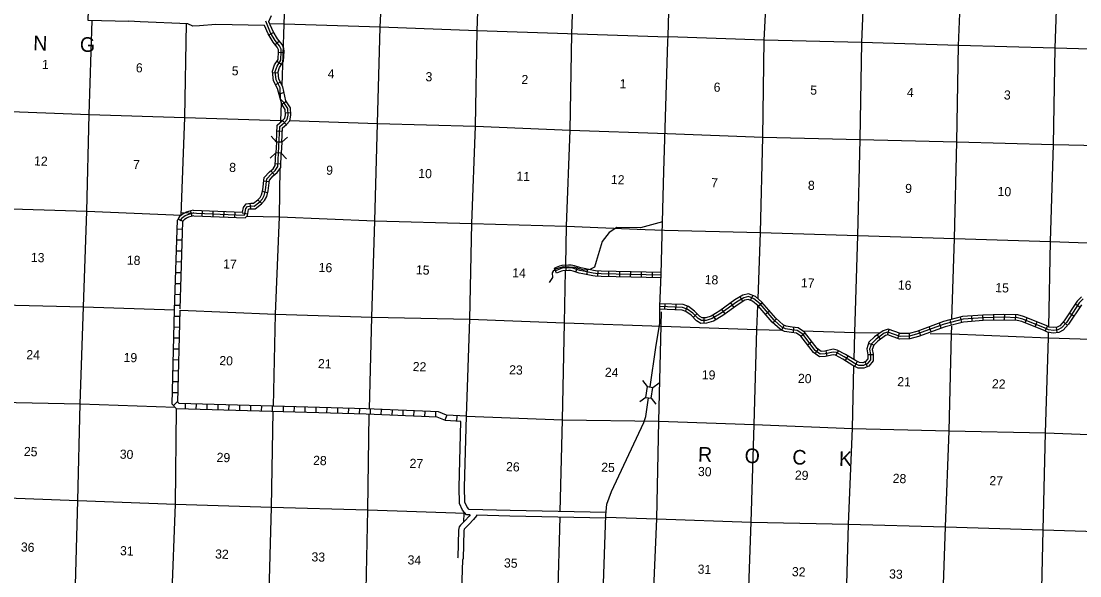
# Model space of a CAD drawing. Extents: x 761565 to 1479413, y 16349851 to 16905335.
# Drawn here: x 1011664 to 1069664, y 16625763 to 16656123 of the extents above; entities that cross this region are included whole.
import ezdxf

# ---------------------------------------------------------------- set-up
doc = ezdxf.new("R2010")
doc.units = 0
for name, color, linetype in [('L10', 7, 'Continuous'), ('L11', 7, 'Continuous'), ('L13', 7, 'Continuous'), ('L14', 7, 'Continuous'), ('L18', 7, 'Continuous'), ('L3', 7, 'Continuous'), ('L37', 7, 'Continuous'), ('L8', 7, 'Continuous'), ('L9', 7, 'Continuous')]:
    doc.layers.add(name, color=color, linetype=linetype)

msp = doc.modelspace()

# ---------------------------------------------------------------- linework, layer by layer
at = {"layer": 'L10'}
msp.add_line((1036064, 16629104), (1035836, 16629357), dxfattribs=at)
for points in [[(1024998, 16655883), (1022321, 16655941), (1021441, 16655874), (1021062, 16655851), (1020801, 16655987), (1018184, 16656094)], [(1035672, 16629719), (1035656, 16630611), (1035752, 16634215)], [(1036090, 16629523), (1035971, 16629786), (1035956, 16630610), (1036060, 16634497)], [(1035836, 16629357), (1035672, 16629719)], [(1036201, 16629400), (1036090, 16629523)], [(1043709, 16629225), (1038452, 16629335), (1036201, 16629400)], [(1036260, 16629098), (1036064, 16629104)], [(1043692, 16628925), (1038444, 16629035), (1036617, 16629088)]]:
    msp.add_lwpolyline(points, dxfattribs=at)
at = {"layer": 'L11'}
for points in [[(1036260, 16629098), (1036210, 16629035), (1035979, 16628776), (1035732, 16628537), (1035653, 16628440), (1035615, 16628256), (1035585, 16626769), (1035567, 16626724)], [(1036617, 16629088), (1036606, 16629053), (1036440, 16628842), (1036195, 16628568), (1035953, 16628334), (1035932, 16628307), (1035914, 16628222), (1035883, 16626710), (1035847, 16626616)]]:
    msp.add_lwpolyline(points, dxfattribs=at)
at = {"layer": 'L13'}
for p, q in [((1035919, 16628719), (1035934, 16629195)), ((1041049, 16623793), (1041194, 16628977)), ((1035771, 16623959), (1035854, 16626615))]:
    msp.add_line(p, q, dxfattribs=at)
for points in [[(1036058, 16634497), (1036249, 16639812), (1036354, 16645050), (1036562, 16650369), (1036642, 16655600), (1036823, 16660878), (1036938, 16666166), (1037087, 16671454), (1037159, 16676718), (1037329, 16681896)], [(1041836, 16655428), (1042017, 16660681), (1042392, 16674032)], [(1052033, 16640929), (1052163, 16644562), (1052293, 16649775), (1052367, 16655089), (1052649, 16660373), (1052797, 16665652), (1052877, 16670817)], [(1057297, 16637584), (1057334, 16639083), (1057500, 16644395), (1057639, 16649650), (1057713, 16654956), (1057945, 16660249), (1058024, 16665409)], [(1062658, 16639800), (1062803, 16644221), (1062927, 16649526), (1063024, 16654798), (1063239, 16660067), (1063327, 16665230)], [(1067963, 16639385), (1068064, 16644056), (1068230, 16649368), (1068311, 16654649), (1068501, 16659902), (1068588, 16665062)], [(1025957, 16652610), (1026078, 16655956), (1026169, 16658593)], [(1030744, 16634897), (1030869, 16639930), (1031042, 16645200), (1031183, 16650521), (1031331, 16655791), (1031427, 16657694)], [(1014624, 16624588), (1014764, 16629892), (1014896, 16635180), (1015070, 16640492), (1015267, 16645728), (1015391, 16651024), (1015551, 16656164)], [(1020426, 16645502), (1020635, 16650843), (1020730, 16655990)], [(1047098, 16655254), (1036642, 16655600), (1031331, 16655791), (1026078, 16655956), (1025282, 16655981)], [(1041499, 16642763), (1041549, 16644903), (1041738, 16650156), (1041836, 16655428)], [(1073433, 16654505), (1068311, 16654649), (1063024, 16654798), (1057713, 16654956), (1052367, 16655089), (1047107, 16655264)], [(999603, 16651562), (1004877, 16651371), (1010122, 16651223), (1015391, 16651024), (1020635, 16650843), (1025888, 16650695), (1025988, 16650692)], [(1025887, 16650608), (1025888, 16650695), (1025921, 16651609)], [(1026386, 16650679), (1031183, 16650521), (1036562, 16650369), (1041738, 16650156), (1047049, 16649973), (1052293, 16649775), (1057639, 16649650), (1062927, 16649526), (1068230, 16649368), (1073226, 16649259)], [(1025482, 16635051), (1025599, 16640078), (1025824, 16645414), (1025856, 16648081)], [(1002064, 16646180), (1004687, 16646093), (1009964, 16645886), (1015267, 16645728), (1020443, 16645506)], [(1024022, 16645445), (1025824, 16645414), (1031042, 16645200), (1036354, 16645050), (1041549, 16644903), (1045844, 16644722)], [(1045844, 16644722), (1046901, 16644677), (1052163, 16644562), (1057500, 16644395), (1062803, 16644221), (1068064, 16644056), (1073097, 16643882)], [(1041201, 16629277), (1041319, 16634310), (1041425, 16639607), (1041492, 16642462)], [(999275, 16640954), (1004563, 16640797), (1009849, 16640614), (1015070, 16640492), (1020067, 16640320)], [(1020367, 16640309), (1025599, 16640078), (1030869, 16639930), (1036249, 16639812), (1041425, 16639607), (1046753, 16639432), (1051972, 16639243), (1053311, 16639203)], [(1051484, 16623610), (1051651, 16628694), (1051826, 16634047), (1051972, 16639243), (1052019, 16640551)], [(1046323, 16625070), (1046491, 16628873), (1046599, 16634228), (1046752, 16640213)], [(1054490, 16639168), (1057334, 16639083), (1058718, 16639062)], [(1062129, 16623174), (1062310, 16628444), (1062508, 16633696), (1062631, 16639001), (1062645, 16639420)], [(1061470, 16639019), (1062631, 16639001), (1067950, 16638793), (1073161, 16638621), (1078230, 16638518)], [(1067583, 16625047), (1067663, 16628276), (1067787, 16633581), (1067950, 16638793), (1067956, 16639064)], [(1056850, 16623323), (1056998, 16628593), (1057204, 16633829), (1057288, 16637235)], [(999070, 16635618), (1004364, 16635477), (1009616, 16635287), (1014896, 16635180), (1020098, 16634992)], [(1019927, 16624422), (1020117, 16629691), (1020172, 16634904)], [(1025229, 16624222), (1025370, 16629527), (1025475, 16634751)], [(1030551, 16624114), (1030665, 16629377), (1030737, 16634599)], [(1036060, 16634500), (1041319, 16634310), (1046599, 16634228), (1051826, 16634047), (1057204, 16633829), (1062508, 16633696), (1067787, 16633581), (1073014, 16633383), (1078168, 16633287)], [(998951, 16630321), (1004257, 16630189), (1009462, 16630084), (1014764, 16629892), (1020117, 16629691), (1025370, 16629527), (1030665, 16629377), (1035983, 16629194)], [(1043693, 16628965), (1046491, 16628873), (1051651, 16628694), (1056998, 16628593), (1062310, 16628444), (1067663, 16628276), (1072916, 16628112), (1078102, 16627948)]]:
    msp.add_lwpolyline(points, dxfattribs=at)
at = {"layer": 'L18'}
for p, q in [((1025645, 16649509), (1025361, 16649821)), ((1025943, 16649495), (1026255, 16649780)), ((1025645, 16649509), (1025618, 16648913)), ((1025943, 16649495), (1025645, 16649509)), ((1025943, 16649495), (1025916, 16648899)), ((1025618, 16648913), (1025306, 16648629)), ((1025916, 16648899), (1025618, 16648913)), ((1025916, 16648899), (1026200, 16648588)), ((1045977, 16636122), (1045725, 16636460)), ((1046272, 16636079), (1046610, 16636331)), ((1045891, 16635532), (1045977, 16636122)), ((1045977, 16636122), (1046272, 16636079)), ((1046186, 16635489), (1046272, 16636079)), ((1045891, 16635532), (1045552, 16635280)), ((1045891, 16635532), (1046186, 16635489)), ((1046186, 16635489), (1046438, 16635150))]:
    msp.add_line(p, q, dxfattribs=at)
at = {"layer": 'L3'}
for points in [[(1046124, 16636100), (1046440, 16638265), (1046654, 16639601), (1046663, 16640501), (1046731, 16642266), (1046805, 16645132), (1046877, 16647890), (1047092, 16655028), (1047108, 16655328), (1047251, 16660559), (1047198, 16661011), (1046740, 16662467), (1046584, 16663130), (1046586, 16664072), (1046643, 16664259)], [(1043469, 16612036), (1043772, 16619836), (1043827, 16621460), (1043818, 16622885), (1043734, 16623705), (1043645, 16624374), (1043557, 16624802), (1043697, 16629075), (1043748, 16629690), (1044011, 16630373), (1045779, 16634149), (1045889, 16634487), (1045982, 16635127), (1046038, 16635510)]]:
    msp.add_lwpolyline(points, dxfattribs=at)
at = {"layer": 'L8'}
for p, q in [((1025497, 16655504), (1025241, 16655351)), ((1025811, 16655026), (1025582, 16654836)), ((1026062, 16654391), (1025764, 16654405)), ((1025920, 16653749), (1025671, 16653913)), ((1025740, 16653300), (1025443, 16653272)), ((1025860, 16652787), (1025598, 16652646)), ((1026074, 16652215), (1025790, 16652133)), ((1026203, 16651722), (1025951, 16651563)), ((1026435, 16651113), (1026138, 16651093)), ((1026184, 16650466), (1025987, 16650690)), ((1025970, 16650089), (1025672, 16650103)), ((1025534, 16647710), (1025344, 16647940)), ((1025888, 16648301), (1025590, 16648315)), ((1025257, 16647333), (1024962, 16647373)), ((1025165, 16646731), (1024874, 16646797)), ((1024255, 16645859), (1024213, 16646154)), ((1024858, 16646147), (1024637, 16646347)), ((1021032, 16645456), (1020949, 16645742)), ((1021582, 16645458), (1021594, 16645756)), ((1022178, 16645434), (1022190, 16645732)), ((1022774, 16645409), (1022786, 16645707)), ((1023370, 16645385), (1023383, 16645683)), ((1024073, 16645563), (1023780, 16645618)), ((1020066, 16640320), (1020231, 16645227)), ((1020532, 16645158), (1020259, 16645278)), ((1020514, 16644725), (1020216, 16644735)), ((1020494, 16644129), (1020196, 16644139)), ((1020474, 16643532), (1020176, 16643542)), ((1020454, 16642936), (1020155, 16642946)), ((1041525, 16642465), (1041505, 16642763)), ((1042059, 16642391), (1042142, 16642678)), ((1020434, 16642340), (1020135, 16642350)), ((1040998, 16642327), (1040888, 16642604)), ((1042647, 16642244), (1042711, 16642536)), ((1043261, 16642157), (1043276, 16642455)), ((1043861, 16642138), (1043868, 16642436)), ((1044458, 16642124), (1044465, 16642422)), ((1045054, 16642110), (1045061, 16642408)), ((1045651, 16642096), (1045658, 16642394)), ((1046247, 16642082), (1046254, 16642380)), ((1020413, 16641744), (1020115, 16641754)), ((1020393, 16641147), (1020095, 16641157)), ((1051208, 16640778), (1051054, 16641033)), ((1051627, 16640833), (1051741, 16641109)), ((1020373, 16640551), (1020075, 16640561)), ((1046933, 16640342), (1046944, 16640640)), ((1047530, 16640321), (1047540, 16640619)), ((1048066, 16640238), (1048169, 16640519)), ((1050232, 16640112), (1050059, 16640356)), ((1050718, 16640458), (1050545, 16640701)), ((1052048, 16640525), (1052274, 16640720)), ((1069661, 16640474), (1069411, 16640637)), ((1020357, 16639956), (1020059, 16639963)), ((1048478, 16639910), (1048692, 16640117)), ((1049086, 16639591), (1049075, 16639889)), ((1049721, 16639786), (1049565, 16640040)), ((1052438, 16640073), (1052664, 16640268)), ((1052846, 16639611), (1053043, 16639835)), ((1062632, 16639484), (1062556, 16639772)), ((1063209, 16639635), (1063133, 16639923)), ((1063774, 16639694), (1063751, 16639991)), ((1064369, 16639740), (1064346, 16640037)), ((1064958, 16639754), (1064951, 16640052)), ((1065546, 16639764), (1065555, 16640062)), ((1066143, 16639746), (1066151, 16640045)), ((1066664, 16639605), (1066775, 16639882)), ((1069334, 16639974), (1069084, 16640138)), ((1020343, 16639360), (1020045, 16639367)), ((1053339, 16639213), (1053471, 16639481)), ((1053969, 16639068), (1053994, 16639365)), ((1059127, 16638957), (1059227, 16639238)), ((1060954, 16638907), (1060851, 16639187)), ((1061514, 16639112), (1061412, 16639392)), ((1062074, 16639317), (1061972, 16639597)), ((1067218, 16639383), (1067329, 16639660)), ((1067760, 16639162), (1067891, 16639430)), ((1068424, 16639074), (1068383, 16639370)), ((1068981, 16639465), (1068761, 16639666)), ((1020329, 16638763), (1020030, 16638770)), ((1054381, 16638876), (1054617, 16639058)), ((1054746, 16638404), (1054982, 16638586)), ((1058747, 16638713), (1058572, 16638955)), ((1059688, 16638756), (1059789, 16639037)), ((1060333, 16638730), (1060328, 16639029)), ((1020314, 16638167), (1020016, 16638174)), ((1055157, 16637921), (1055335, 16638160)), ((1055824, 16637784), (1055761, 16638075)), ((1056301, 16637823), (1056442, 16638086)), ((1058371, 16638381), (1058088, 16638476)), ((1020300, 16637570), (1020002, 16637577)), ((1056812, 16637536), (1056971, 16637789)), ((1057340, 16637222), (1057467, 16637492)), ((1058028, 16637209), (1057911, 16637483)), ((1058341, 16637851), (1058042, 16637851)), ((1020286, 16636974), (1019987, 16636981)), ((1020271, 16636377), (1019973, 16636385)), ((1020257, 16635781), (1019959, 16635788)), ((1020221, 16635298), (1020004, 16635093)), ((1020652, 16635190), (1020643, 16634892)), ((1021248, 16635173), (1021239, 16634874)), ((1021844, 16635155), (1021836, 16634857)), ((1022441, 16635138), (1022432, 16634840)), ((1023037, 16635121), (1023028, 16634823)), ((1023633, 16635104), (1023625, 16634805)), ((1024230, 16635086), (1024221, 16634788)), ((1024826, 16635069), (1024817, 16634771)), ((1025422, 16635052), (1025414, 16634754)), ((1026019, 16635035), (1026010, 16634737)), ((1026615, 16635018), (1026606, 16634719)), ((1027211, 16635000), (1027203, 16634702)), ((1027808, 16634983), (1027799, 16634685)), ((1028404, 16634966), (1028395, 16634668)), ((1029000, 16634949), (1028992, 16634650)), ((1029597, 16634931), (1029588, 16634633)), ((1030193, 16634914), (1030185, 16634616)), ((1030791, 16634894), (1030779, 16634596)), ((1031387, 16634870), (1031375, 16634572)), ((1031983, 16634845), (1031971, 16634547)), ((1032579, 16634821), (1032567, 16634523)), ((1033176, 16634796), (1033163, 16634498)), ((1033772, 16634772), (1033759, 16634474)), ((1034368, 16634747), (1034355, 16634449)), ((1034980, 16634557), (1034869, 16634280)), ((1035527, 16634527), (1035510, 16634230))]:
    msp.add_line(p, q, dxfattribs=at)
for points in [[(1020396, 16645657), (1023876, 16645513), (1023919, 16645554), (1023979, 16645869), (1024066, 16645983), (1024258, 16646010), (1024433, 16646005), (1024732, 16646229), (1024878, 16646392), (1024976, 16646572), (1025043, 16646870), (1025129, 16647493), (1025371, 16647769), (1025584, 16647946), (1025733, 16648166), (1025833, 16650356), (1025833, 16650356), (1026090, 16650582), (1026245, 16650735), (1026294, 16650984), (1026271, 16651335), (1026057, 16651675), (1025870, 16651847), (1025856, 16652481), (1025627, 16652905), (1025583, 16653373), (1025684, 16653662), (1025894, 16653981), (1025917, 16654472), (1025904, 16654598), (1025826, 16654775), (1025585, 16655066), (1025331, 16655490), (1025097, 16656031), (1025075, 16656124)], [(1025944, 16649495), (1025980, 16650285), (1026192, 16650472), (1026383, 16650661), (1026445, 16650974), (1026419, 16651383), (1026173, 16651772), (1026005, 16652521), (1025774, 16652950), (1025736, 16653355), (1025819, 16653595), (1026041, 16653933), (1026067, 16654476), (1026051, 16654636), (1025955, 16654855), (1025708, 16655153), (1025465, 16655559), (1025240, 16656079), (1025233, 16656108), (1025380, 16656433)], [(1025644, 16649509), (1025686, 16650427), (1025988, 16650691), (1026107, 16650809), (1026143, 16650994), (1026124, 16651287), (1025940, 16651578), (1025707, 16652442), (1025481, 16652861), (1025431, 16653392), (1025548, 16653729), (1025746, 16654029), (1025766, 16654468), (1025757, 16654559), (1025697, 16654695), (1025462, 16654979), (1025197, 16655422), (1024998, 16655883)], [(1021089, 16645778), (1023788, 16645667), (1023838, 16645931), (1023984, 16646123), (1024250, 16646161), (1024385, 16646156), (1024630, 16646341), (1024755, 16646479), (1024834, 16646625), (1024895, 16646897), (1024986, 16647558), (1025266, 16647877), (1025472, 16648047), (1025585, 16648215), (1025617, 16648913)], [(1021125, 16645476), (1023933, 16645361), (1024058, 16645478), (1024120, 16645806), (1024148, 16645843), (1024267, 16645860), (1024481, 16645853), (1024833, 16646118), (1025002, 16646304), (1025117, 16646519), (1025191, 16646843), (1025271, 16647428), (1025476, 16647661), (1025697, 16647844), (1025881, 16648117), (1025917, 16648899)], [(1021089, 16645778), (1020712, 16645670), (1020570, 16645590), (1020405, 16645481), (1020342, 16645423), (1020284, 16645346), (1020231, 16645227)], [(1021130, 16645634), (1020770, 16645530), (1020648, 16645462), (1020498, 16645363), (1020454, 16645322), (1020414, 16645269), (1020369, 16645167)], [(1020368, 16640385), (1020529, 16645160)], [(1021125, 16645476), (1020828, 16645391), (1020726, 16645333), (1020591, 16645245), (1020566, 16645221), (1020544, 16645192), (1020529, 16645160)], [(1046805, 16645132), (1045587, 16644809), (1044304, 16644821), (1043879, 16644558), (1043498, 16644061), (1043166, 16642970), (1043074, 16642664), (1042812, 16642530), (1042511, 16642497), (1041998, 16642637), (1041374, 16642680), (1040970, 16642558), (1040809, 16642446), (1040747, 16642339), (1040782, 16642097), (1040590, 16641819)], [(1046733, 16642369), (1043447, 16642447), (1043133, 16642462), (1043024, 16642475), (1042854, 16642505), (1042507, 16642581), (1042318, 16642628), (1041972, 16642728), (1041798, 16642765), (1041646, 16642773), (1041284, 16642749), (1041166, 16642714), (1040888, 16642605)], [(1046730, 16642219), (1043441, 16642297), (1043121, 16642313), (1043002, 16642326), (1042825, 16642358), (1042473, 16642435), (1042279, 16642483), (1041935, 16642583), (1041779, 16642616), (1041647, 16642622), (1041310, 16642600), (1041214, 16642572), (1040943, 16642465)], [(1046723, 16642069), (1043436, 16642147), (1043109, 16642163), (1042980, 16642178), (1042796, 16642211), (1042439, 16642289), (1042240, 16642338), (1041898, 16642437), (1041759, 16642467), (1041648, 16642472), (1041336, 16642452), (1041263, 16642430), (1040998, 16642326)], [(1069844, 16640918), (1069630, 16640699), (1068934, 16639634), (1068659, 16639333), (1068464, 16639230), (1068213, 16639196), (1067947, 16639236), (1067766, 16639324), (1066534, 16639818), (1066253, 16639892), (1065462, 16639915), (1064360, 16639889), (1063266, 16639804), (1062233, 16639534), (1060775, 16639000), (1060338, 16638880), (1059813, 16638870), (1059153, 16639106), (1058951, 16639045), (1058508, 16638724), (1058242, 16638465), (1058142, 16638168), (1058192, 16637875), (1058191, 16637583), (1058010, 16637363), (1057807, 16637277), (1057558, 16637284), (1057294, 16637409), (1056754, 16637750), (1056327, 16637979), (1056153, 16638009), (1055717, 16637913), (1055441, 16637896), (1055172, 16638095), (1054481, 16638991), (1054187, 16639199), (1053879, 16639225), (1053879, 16639225), (1053531, 16639285), (1053333, 16639382), (1052911, 16639753), (1052144, 16640642), (1051810, 16640919), (1051506, 16641044), (1051262, 16640985), (1050855, 16640738), (1050021, 16640145), (1049528, 16639843), (1049192, 16639744), (1048942, 16639735), (1048753, 16639840), (1048462, 16640140), (1048151, 16640366), (1047904, 16640457), (1046663, 16640501)], [(1069750, 16641037), (1069512, 16640793), (1068815, 16639727), (1068565, 16639454), (1068417, 16639375), (1068214, 16639347), (1067993, 16639381), (1067827, 16639462), (1066582, 16639960), (1066275, 16640042), (1065462, 16640065), (1064353, 16640039), (1063241, 16639952), (1062188, 16639677), (1060729, 16639143), (1060316, 16639029), (1059837, 16639020), (1059156, 16639264), (1058883, 16639181), (1058411, 16638839), (1058111, 16638547), (1057987, 16638180), (1058042, 16637862), (1058041, 16637637), (1057918, 16637487), (1057779, 16637428), (1057593, 16637433), (1057367, 16637540), (1056830, 16637879), (1056377, 16638122), (1056150, 16638161), (1055696, 16638062), (1055486, 16638049), (1055278, 16638204), (1054586, 16639100), (1054240, 16639345), (1053898, 16639374), (1053577, 16639429), (1053417, 16639508), (1053017, 16639859), (1052250, 16640750), (1051889, 16641049), (1051517, 16641202), (1051204, 16641125), (1050772, 16640864), (1049938, 16640270), (1049467, 16639981), (1049168, 16639893), (1048978, 16639886), (1048845, 16639960), (1048560, 16640254), (1048223, 16640500), (1047933, 16640606), (1046668, 16640651)], [(1035752, 16634215), (1034908, 16634264), (1034458, 16634444), (1030563, 16634604), (1020181, 16634904), (1019943, 16635157), (1020067, 16640320)], [(1036060, 16634497), (1034974, 16634560), (1034522, 16634742), (1030573, 16634904), (1020314, 16635200), (1020246, 16635273), (1020367, 16640312)], [(1069747, 16640605), (1069052, 16639542), (1068752, 16639213), (1068511, 16639085), (1068212, 16639044), (1067902, 16639091), (1067706, 16639187), (1066487, 16639675), (1066231, 16639743), (1065461, 16639765), (1064368, 16639739), (1063291, 16639655), (1062278, 16639390), (1060821, 16638858), (1060360, 16638730), (1059788, 16638719), (1059149, 16638948), (1059018, 16638909), (1058605, 16638609), (1058373, 16638383), (1058296, 16638156), (1058342, 16637887), (1058341, 16637529), (1058102, 16637239), (1057836, 16637126), (1057522, 16637135), (1057222, 16637277), (1056678, 16637620), (1056278, 16637835), (1056156, 16637856), (1055738, 16637764), (1055396, 16637743), (1055066, 16637987), (1054376, 16638881), (1054133, 16639053), (1053860, 16639076), (1053484, 16639141), (1053249, 16639257), (1052804, 16639647), (1052039, 16640535), (1051732, 16640789), (1051494, 16640887), (1051320, 16640844), (1050937, 16640613), (1050104, 16640020), (1049590, 16639704), (1049216, 16639595), (1048905, 16639583), (1048661, 16639720), (1048363, 16640027), (1048080, 16640232), (1047875, 16640308), (1046658, 16640351)]]:
    msp.add_lwpolyline(points, dxfattribs=at)
at = {"layer": 'L9'}
for points in [[(1010203, 16661647), (1015491, 16661452), (1015322, 16656170), (1017556, 16656119)], [(1018184, 16656094), (1017554, 16656119)]]:
    msp.add_lwpolyline(points, dxfattribs=at)

# ---------------------------------------------------------------- texts
at = {"layer": 'L14'}
for s, p in [('1', (1012799, 16653514)), ('6', (1017940, 16653328)), ('5', (1023193, 16653163)), ('4', (1028450, 16653003)), ('3', (1033808, 16652839)), ('2', (1039065, 16652687)), ('1', (1044443, 16652455)), ('6', (1049597, 16652268)), ('5', (1054887, 16652107)), ('4', (1060183, 16651983)), ('3', (1065497, 16651841)), ('12', (1012362, 16648229)), ('7', (1017785, 16648033)), ('8', (1023053, 16647876)), ('9', (1028367, 16647722)), ('10', (1033415, 16647548)), ('11', (1038791, 16647395)), ('12', (1043967, 16647212)), ('7', (1049459, 16647035)), ('8', (1054759, 16646894)), ('9', (1060086, 16646723)), ('10', (1065153, 16646561)), ('13', (1012189, 16642950)), ('18', (1017447, 16642798)), ('17', (1022721, 16642591)), ('16', (1027956, 16642401)), ('15', (1033285, 16642268)), ('14', (1038562, 16642107)), ('18', (1049105, 16641734)), ('17', (1054379, 16641560)), ('16', (1059690, 16641440)), ('15', (1065027, 16641294)), ('24', (1011940, 16637624)), ('19', (1017268, 16637474)), ('20', (1022514, 16637301)), ('21', (1027916, 16637135)), ('22', (1033109, 16636973)), ('23', (1038392, 16636795)), ('24', (1043635, 16636660)), ('19', (1048948, 16636526)), ('20', (1054213, 16636328)), ('21', (1059657, 16636149)), ('22', (1064842, 16636029)), ('25', (1011806, 16632324)), ('30', (1017058, 16632176)), ('29', (1022365, 16632001)), ('28', (1027650, 16631840)), ('27', (1032936, 16631674)), ('26', (1038222, 16631496)), ('25', (1043435, 16631463)), ('30', (1048735, 16631229)), ('29', (1054046, 16631029)), ('28', (1059406, 16630853)), ('27', (1064701, 16630729)), ('36', (1011640, 16627092)), ('31', (1017073, 16626892)), ('32', (1022283, 16626712)), ('33', (1027561, 16626555)), ('34', (1032826, 16626390)), ('35', (1038108, 16626224)), ('31', (1048718, 16625882)), ('32', (1053883, 16625746)), ('33', (1059208, 16625621))]:
    msp.add_text(s, height=500, rotation=357.95837, dxfattribs=at).set_placement(p)
at = {"layer": 'L37'}
for s, p in [('S      T      A      N      D      I         N      G', (996808, 16655007)), ('R      O      C      K', (1048736, 16632021))]:
    msp.add_text(s, height=799.98, rotation=358.25619, dxfattribs=at).set_placement(p)

doc.saveas('drawing.dxf')
